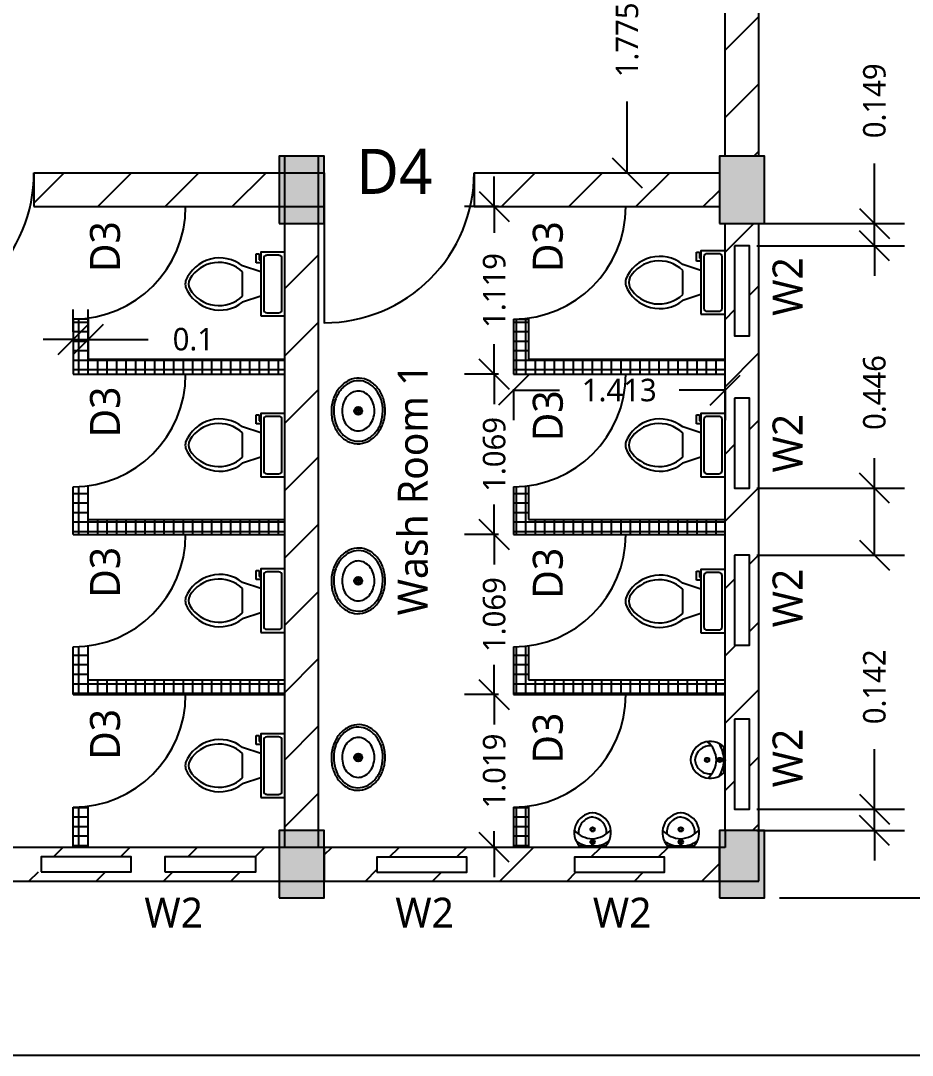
# Model space of a CAD drawing. Header units: metres. Extents: x 22814 to 23003, y 12423 to 12493.
# Drawn here: x 22845.45 to 22851.4, y 12460.48 to 12467.38 of the extents above; entities that cross this region are included whole.
import ezdxf

# ---------------------------------------------------------------- set-up
doc = ezdxf.new("R2010")
doc.units = ezdxf.units.M
doc.header["$PDMODE"] = 2
for name, color, linetype in [('Column', 240, 'Continuous'), ('Column hatch', 1, 'Continuous'), ('Door', 3, 'Continuous'), ('Window', 50, 'Continuous')]:
    doc.layers.add(name, color=color, linetype=linetype)
doc.styles.add('Annotative', font='Microsoft YaHei Light.ttf')
doc.dimstyles.new('Dim 2', dxfattribs={"dimtxt": 0.15, "dimasz": 0.2, "dimexe": 0.2, "dimexo": 0.1, "dimgap": 0.2, "dimtad": 0, "dimdec": 3, "dimdsep": 46, "dimtxsty": 'Annotative', "dimblk": 'OBLIQUE', "dimcen": 1, "dimadec": 0, "dimazin": 0, "dimtfac": 1, "dimtdec": 3, "dimtmove": 0, "dimatfit": 3, "dimfxl": 1, "dimarcsym": 0})

# ---------------------------------------------------------------- blocks, each defined once
blk = doc.blocks.new('Toilet - top')
for p, q in [((9.5, -6), (9.5, -2)), ((-10, -8.5), (-8, -8.5)), ((-10, -9.5), (-10, -8.5)), ((-7, -9.5), (-10, -9.5)), ((-8, -8.5), (-8, -8)), ((-7, -8), (-7, -9.5)), ((-4, -8), (-6, -14)), ((4, -8), (6, -14)), ((4, -14), (-4, -14))]:
    blk.add_line(p, q)
blk.add_lwpolyline([(10.5, -8), (10.5, 0), (-10.5, 0), (-10.5, -8)], close=True)
for points in [[(-9.5, -2), (-9.5, -6)], [(8.5, -1), (-8.5, -1)], [(-8.5, -7), (8.5, -7)]]:
    blk.add_lwpolyline(points)
for centre, radius, start, end in [((-8.62, -1.88), 0.884, 81.8699, 188.1301), ((8.62, -1.88), 0.884, 351.8699, 98.1301), ((-8.62, -6.12), 0.884, 171.8699, 278.1301), ((8.62, -6.12), 0.884, 261.8699, 8.1301), ((3.52, -21.58), 12.17, 141.4691, 247.9714), ((4.2, -21.82), 11.33, 136.3677, 238.9468), ((-3.52, -21.58), 12.17, 292.0284, 38.5307), ((-4.2, -21.82), 11.33, 301.053, 43.6321), ((0, -27.88), 4, 245.7318, 294.2682), ((0, -29), 4, 254.8605, 285.1395)]:
    blk.add_arc(centre, radius, start, end)
blk = doc.blocks.new('Sink - Oval top')
for p, q in [((-1, 0), (1, 0)), ((0, 1), (0, -1))]:
    blk.add_line(p, q)
at = {"linetype": 'Continuous'}
for points in [[(-12.23, 0.39, 0.117634), (-11.46, -3.36, 0.104469), (-8.88, -6.8, 0.090016), (-5.08, -9.07, 0.08192), (-0.32, -10.02, 0.08192), (4.49, -9.38, 0.090016), (8.42, -7.36, 0.104469), (11.22, -4.09, 0.117634), (12.23, -0.39, 0.117634), (11.46, 3.36, 0.104469), (8.88, 6.8, 0.090016), (5.08, 9.07, 0.08192), (0.32, 10.02, 0.08192), (-4.49, 9.38, 0.090016), (-8.42, 7.36, 0.104469), (-11.22, 4.09, 0.117634)], [(-11.29, 0.16, 0.118622), (-10.52, -3.25, 0.104678), (-8.07, -6.36, 0.089562), (-4.54, -8.37, 0.081185), (-0.13, -9.15, 0.081185), (4.3, -8.49, 0.089562), (7.89, -6.58, 0.104678), (10.42, -3.55, 0.118622), (11.29, -0.16, 0.118622), (10.52, 3.25, 0.104678), (8.07, 6.36, 0.089562), (4.54, 8.37, 0.081185), (0.13, 9.15, 0.081185), (-4.3, 8.49, 0.089562), (-7.89, 6.58, 0.104678), (-10.42, 3.55, 0.118622)], [(-7.42, 0.08, 0.118283), (-6.91, -2.17, 0.104607), (-5.29, -4.21, 0.089718), (-2.97, -5.53, 0.081436), (-0.07, -6.04, 0.081436), (2.84, -5.59, 0.089718), (5.2, -4.33, 0.104607), (6.86, -2.32, 0.118283), (7.42, -0.08, 0.118283), (6.91, 2.17, 0.104607), (5.29, 4.21, 0.089718), (2.97, 5.53, 0.081436), (0.07, 6.04, 0.081436), (-2.84, 5.59, 0.089718), (-5.2, 4.33, 0.104607), (-6.86, 2.32, 0.118283)]]:
    blk.add_lwpolyline(points, format="xyb", close=True, dxfattribs=at)
for radius in [1.5, 1]:
    blk.add_circle((0, 0), radius)
blk = doc.blocks.new('A$C317801B0')
for p, q in [((0.0505, 0.3099), (0.1601, 0.3099)), ((0.167, 0.2996), (0.167, 0.2915)), ((0.1731, 0.2996), (0.1731, 0.2916)), ((0.1808, 0.3099), (0.2905, 0.3099)), ((0.167, 0.2514), (0.167, 0.2397)), ((0.1731, 0.2513), (0.1731, 0.2399))]:
    blk.add_line(p, q)
for centre, radius in [((0.1705, 0.2715), 0.0203), ((0.1705, 0.3099), 0.0103), ((0.1705, 0.2715), 0.0103), ((0.1705, 0.1541), 0.0203), ((0.1705, 0.1541), 0.0143)]:
    blk.add_circle(centre, radius)
for centre, radius, start, end in [((0.1839, 0.1833), 0.1839, 136.51674, 265.29297), ((0.1789, 0.0078), 0.3022, 93.56524, 122.03941), ((0.157, 0.1833), 0.1839, 274.70703, 43.48326), ((0.1664, 0.0088), 0.3011, 59.19826, 87.25301), ((0.1789, 0.0078), 0.2322, 91.60377, 139.73716), ((0.1839, 0.1833), 0.1439, 175.68344, 265.29297), ((0.157, 0.1833), 0.1439, 274.70703, 5.52965), ((0.1659, 0.0078), 0.2322, 41.68292, 88.39623), ((0.1705, 0.0199), 0.02, 265.29297, 274.70703)]:
    blk.add_arc(centre, radius, start, end)
blk = doc.blocks.new('_Oblique')
at = {"color": 0, "linetype": 'ByBlock', "lineweight": -2}
blk.add_line((-0.5, -0.5), (0.5, 0.5), dxfattribs=at)
blk = doc.blocks.new('*D170')
at = {"color": 0, "lineweight": -2, "transparency": 16777216}
for p, q in [((22848.6134, 12466.1377), (22848.6134, 12466.3377)), ((22848.6408, 12466.1377), (22848.4134, 12466.1377)), ((22848.6134, 12466.1377), (22848.6134, 12465.9618)), ((22848.6134, 12465.0189), (22848.6134, 12465.1947)), ((22848.6408, 12465.0189), (22848.4134, 12465.0189)), ((22848.6134, 12465.0189), (22848.6134, 12464.8189))]:
    blk.add_line(p, q, dxfattribs=at)
at = {"layer": 'Defpoints', "color": 0, "transparency": 16777216}
for p in [(22848.6134, 12466.1377), (22848.7408, 12466.1377), (22848.7408, 12465.0189)]:
    blk.add_point(p, dxfattribs=at)
at = {"color": 0, "lineweight": -2, "transparency": 16777216, "xscale": 0.2, "yscale": 0.2, "zscale": 0.2}
for p, rotation in [((22848.6134, 12466.1377), 270), ((22848.6134, 12465.0189), 90)]:
    blk.add_blockref('_Oblique', p, dxfattribs=dict(at, rotation=rotation))
at = {"color": 0, "transparency": 16777216, "insert": (22848.6134, 12465.5783), "char_height": 0.15, "attachment_point": 5, "rotation": 90, "style": 'Annotative'}
blk.add_mtext('1.119', dxfattribs=at)
blk = doc.blocks.new('*D172')
at = {"color": 0, "lineweight": -2, "transparency": 16777216}
for p, q in [((22848.7408, 12464.9189), (22848.7408, 12464.7126)), ((22848.7408, 12464.9126), (22849.048, 12464.9126)), ((22850.1533, 12464.9126), (22849.8461, 12464.9126)), ((22850.1533, 12464.9189), (22850.1533, 12464.7126))]:
    blk.add_line(p, q, dxfattribs=at)
at = {"layer": 'Defpoints', "color": 0, "transparency": 16777216}
for p in [(22848.7408, 12465.0189), (22850.1533, 12465.0189), (22850.1533, 12464.9126)]:
    blk.add_point(p, dxfattribs=at)
at = {"color": 0, "lineweight": -2, "transparency": 16777216, "xscale": 0.2, "yscale": 0.2, "zscale": 0.2, "rotation": 180}
blk.add_blockref('_Oblique', (22848.7408, 12464.9126), dxfattribs=at)
at = {"color": 0, "lineweight": -2, "transparency": 16777216, "xscale": 0.2, "yscale": 0.2, "zscale": 0.2}
blk.add_blockref('_Oblique', (22850.1533, 12464.9126), dxfattribs=at)
at = {"color": 0, "transparency": 16777216, "insert": (22849.4471, 12464.9126), "char_height": 0.15, "attachment_point": 5, "style": 'Annotative'}
blk.add_mtext('1.413', dxfattribs=at)
blk = doc.blocks.new('*D173')
at = {"color": 0, "lineweight": -2, "transparency": 16777216}
for p, q in [((22848.6134, 12465.0189), (22848.6134, 12465.2189)), ((22848.6408, 12465.0189), (22848.4134, 12465.0189)), ((22848.6134, 12465.0189), (22848.6134, 12464.9021)), ((22848.6134, 12463.9502), (22848.6134, 12464.067)), ((22848.6408, 12463.9502), (22848.4134, 12463.9502)), ((22848.6134, 12463.9502), (22848.6134, 12463.7502))]:
    blk.add_line(p, q, dxfattribs=at)
at = {"layer": 'Defpoints', "color": 0, "transparency": 16777216}
for p in [(22848.6134, 12465.0189), (22848.7408, 12465.0189), (22848.7408, 12463.9502)]:
    blk.add_point(p, dxfattribs=at)
at = {"color": 0, "lineweight": -2, "transparency": 16777216, "xscale": 0.2, "yscale": 0.2, "zscale": 0.2}
for p, rotation in [((22848.6134, 12465.0189), 270), ((22848.6134, 12463.9502), 90)]:
    blk.add_blockref('_Oblique', p, dxfattribs=dict(at, rotation=rotation))
at = {"color": 0, "transparency": 16777216, "insert": (22848.6134, 12464.4845), "char_height": 0.15, "attachment_point": 5, "rotation": 90, "style": 'Annotative'}
blk.add_mtext('1.069', dxfattribs=at)
blk = doc.blocks.new('*D174')
at = {"color": 0, "lineweight": -2, "transparency": 16777216}
for p, q in [((22848.6134, 12463.9502), (22848.6134, 12464.1502)), ((22848.6408, 12463.9502), (22848.4134, 12463.9502)), ((22848.6134, 12463.9502), (22848.6134, 12463.8333)), ((22848.6134, 12462.8814), (22848.6134, 12462.9982)), ((22848.6408, 12462.8814), (22848.4134, 12462.8814)), ((22848.6134, 12462.8814), (22848.6134, 12462.6814))]:
    blk.add_line(p, q, dxfattribs=at)
at = {"layer": 'Defpoints', "color": 0, "transparency": 16777216}
for p in [(22848.6134, 12463.9502), (22848.7408, 12463.9502), (22848.7408, 12462.8814)]:
    blk.add_point(p, dxfattribs=at)
at = {"color": 0, "lineweight": -2, "transparency": 16777216, "xscale": 0.2, "yscale": 0.2, "zscale": 0.2}
for p, rotation in [((22848.6134, 12463.9502), 270), ((22848.6134, 12462.8814), 90)]:
    blk.add_blockref('_Oblique', p, dxfattribs=dict(at, rotation=rotation))
at = {"color": 0, "transparency": 16777216, "insert": (22848.6134, 12463.4158), "char_height": 0.15, "attachment_point": 5, "rotation": 90, "style": 'Annotative'}
blk.add_mtext('1.069', dxfattribs=at)
blk = doc.blocks.new('*D175')
at = {"color": 0, "lineweight": -2, "transparency": 16777216}
for p, q in [((22848.6134, 12462.8814), (22848.6134, 12463.0814)), ((22848.6408, 12462.8814), (22848.4134, 12462.8814)), ((22848.6134, 12462.8814), (22848.6134, 12462.7726)), ((22848.6134, 12461.8627), (22848.6134, 12461.9715)), ((22848.6408, 12461.8627), (22848.4134, 12461.8627)), ((22848.6134, 12461.8627), (22848.6134, 12461.6627))]:
    blk.add_line(p, q, dxfattribs=at)
at = {"layer": 'Defpoints', "color": 0, "transparency": 16777216}
for p in [(22848.6134, 12462.8814), (22848.7408, 12462.8814), (22848.7408, 12461.8627)]:
    blk.add_point(p, dxfattribs=at)
at = {"color": 0, "lineweight": -2, "transparency": 16777216, "xscale": 0.2, "yscale": 0.2, "zscale": 0.2}
for p, rotation in [((22848.6134, 12462.8814), 270), ((22848.6134, 12461.8627), 90)]:
    blk.add_blockref('_Oblique', p, dxfattribs=dict(at, rotation=rotation))
at = {"color": 0, "transparency": 16777216, "insert": (22848.6134, 12462.372), "char_height": 0.15, "attachment_point": 5, "rotation": 90, "style": 'Annotative'}
blk.add_mtext('1.019', dxfattribs=at)
blk = doc.blocks.new('*D189')
at = {"color": 0, "lineweight": -2, "transparency": 16777216}
for p, q in [((22849.4998, 12468.1377), (22849.4998, 12467.6619)), ((22849.5998, 12468.1377), (22849.6998, 12468.1377)), ((22849.4998, 12466.3627), (22849.4998, 12466.8384)), ((22849.5998, 12466.3627), (22849.6998, 12466.3627))]:
    blk.add_line(p, q, dxfattribs=at)
at = {"layer": 'Defpoints', "color": 0, "transparency": 16777216}
for p in [(22849.4998, 12468.1377), (22849.4998, 12466.3627), (22849.4998, 12466.3627)]:
    blk.add_point(p, dxfattribs=at)
at = {"color": 0, "lineweight": -2, "transparency": 16777216, "xscale": 0.2, "yscale": 0.2, "zscale": 0.2}
for p, rotation in [((22849.4998, 12468.1377), 90), ((22849.4998, 12466.3627), 270)]:
    blk.add_blockref('_Oblique', p, dxfattribs=dict(at, rotation=rotation))
at = {"color": 0, "transparency": 16777216, "insert": (22849.4998, 12467.2502), "char_height": 0.15, "attachment_point": 5, "rotation": 90, "style": 'Annotative'}
blk.add_mtext('1.775', dxfattribs=at)
blk = doc.blocks.new('*D191')
at = {"color": 0, "lineweight": -2, "transparency": 16777216}
for p, q in [((22851.1509, 12466.0252), (22851.1509, 12466.4252)), ((22850.3658, 12466.0252), (22851.3509, 12466.0252)), ((22851.1509, 12465.8758), (22851.1509, 12466.0252)), ((22850.3661, 12465.8758), (22851.3509, 12465.8758)), ((22851.1509, 12465.8758), (22851.1509, 12465.6758))]:
    blk.add_line(p, q, dxfattribs=at)
at = {"layer": 'Defpoints', "color": 0, "transparency": 16777216}
for p in [(22850.2658, 12466.0252), (22851.1509, 12466.0252), (22850.2661, 12465.8758)]:
    blk.add_point(p, dxfattribs=at)
at = {"color": 0, "lineweight": -2, "transparency": 16777216, "xscale": 0.2, "yscale": 0.2, "zscale": 0.2}
for p, rotation in [((22851.1509, 12466.0252), 270), ((22851.1509, 12465.8758), 90)]:
    blk.add_blockref('_Oblique', p, dxfattribs=dict(at, rotation=rotation))
at = {"color": 0, "transparency": 16777216, "insert": (22851.1509, 12466.8438), "char_height": 0.15, "attachment_point": 5, "rotation": 90, "style": 'Annotative'}
blk.add_mtext('0.149', dxfattribs=at)
blk = doc.blocks.new('*D193')
at = {"color": 0, "lineweight": -2, "transparency": 16777216}
for p, q in [((22850.5158, 12475.9752), (22852.0659, 12475.9752)), ((22851.8659, 12475.9752), (22851.8659, 12469.1687)), ((22851.8659, 12461.5252), (22851.8659, 12468.3316)), ((22850.5158, 12461.5252), (22852.0659, 12461.5252))]:
    blk.add_line(p, q, dxfattribs=at)
at = {"layer": 'Defpoints', "color": 0, "transparency": 16777216}
for p in [(22850.4158, 12475.9752), (22850.4158, 12461.5252), (22851.8659, 12461.5252)]:
    blk.add_point(p, dxfattribs=at)
at = {"color": 0, "lineweight": -2, "transparency": 16777216, "xscale": 0.2, "yscale": 0.2, "zscale": 0.2}
for p, rotation in [((22851.8659, 12475.9752), 90), ((22851.8659, 12461.5252), 270)]:
    blk.add_blockref('_Oblique', p, dxfattribs=dict(at, rotation=rotation))
at = {"color": 0, "transparency": 16777216, "insert": (22851.8659, 12468.7502), "char_height": 0.15, "attachment_point": 5, "rotation": 90, "style": 'Annotative'}
blk.add_mtext('14.45', dxfattribs=at)
blk = doc.blocks.new('*D194')
at = {"color": 0, "lineweight": -2, "transparency": 16777216}
for p, q in [((22851.1509, 12464.2589), (22851.1509, 12464.4589)), ((22850.3661, 12464.2589), (22851.3509, 12464.2589)), ((22851.1509, 12463.8125), (22851.1509, 12464.2589)), ((22850.3661, 12463.8125), (22851.3509, 12463.8125))]:
    blk.add_line(p, q, dxfattribs=at)
at = {"layer": 'Defpoints', "color": 0, "transparency": 16777216}
for p in [(22850.2661, 12464.2589), (22851.1509, 12464.2589), (22850.2661, 12463.8125)]:
    blk.add_point(p, dxfattribs=at)
at = {"color": 0, "lineweight": -2, "transparency": 16777216, "xscale": 0.2, "yscale": 0.2, "zscale": 0.2}
for p, rotation in [((22851.1509, 12464.2589), 90), ((22851.1509, 12463.8125), 270)]:
    blk.add_blockref('_Oblique', p, dxfattribs=dict(at, rotation=rotation))
at = {"color": 0, "transparency": 16777216, "insert": (22851.1509, 12464.8974), "char_height": 0.15, "attachment_point": 5, "rotation": 90, "style": 'Annotative'}
blk.add_mtext('0.446', dxfattribs=at)
blk = doc.blocks.new('*D195')
at = {"color": 0, "lineweight": -2, "transparency": 16777216}
for p, q in [((22851.1509, 12462.1176), (22851.1509, 12462.5176)), ((22850.3661, 12462.1176), (22851.3509, 12462.1176)), ((22851.1509, 12461.9752), (22851.1509, 12462.1176)), ((22850.3661, 12461.9752), (22851.3509, 12461.9752)), ((22851.1509, 12461.9752), (22851.1509, 12461.7752))]:
    blk.add_line(p, q, dxfattribs=at)
at = {"layer": 'Defpoints', "color": 0, "transparency": 16777216}
for p in [(22850.2661, 12462.1176), (22851.1509, 12462.1176), (22850.2661, 12461.9752)]:
    blk.add_point(p, dxfattribs=at)
at = {"color": 0, "lineweight": -2, "transparency": 16777216, "xscale": 0.2, "yscale": 0.2, "zscale": 0.2}
for p, rotation in [((22851.1509, 12462.1176), 270), ((22851.1509, 12461.9752), 90)]:
    blk.add_blockref('_Oblique', p, dxfattribs=dict(at, rotation=rotation))
at = {"color": 0, "transparency": 16777216, "insert": (22851.1509, 12462.934), "char_height": 0.15, "attachment_point": 5, "rotation": 90, "style": 'Annotative'}
blk.add_mtext('0.142', dxfattribs=at)
blk = doc.blocks.new('*D200')
at = {"color": 0, "lineweight": -2, "transparency": 16777216}
for p, q in [((22845.8033, 12465.3033), (22845.8033, 12465.4519)), ((22845.9033, 12465.3033), (22845.9033, 12465.4519)), ((22845.8033, 12465.2519), (22845.6033, 12465.2519)), ((22845.8033, 12465.2519), (22845.9033, 12465.2519)), ((22845.9033, 12465.2519), (22846.3033, 12465.2519))]:
    blk.add_line(p, q, dxfattribs=at)
at = {"layer": 'Defpoints', "color": 0, "transparency": 16777216}
for p in [(22845.9033, 12465.2519), (22845.8033, 12465.2033), (22845.9033, 12465.2033)]:
    blk.add_point(p, dxfattribs=at)
at = {"color": 0, "lineweight": -2, "transparency": 16777216, "xscale": 0.2, "yscale": 0.2, "zscale": 0.2}
blk.add_blockref('_Oblique', (22845.8033, 12465.2519), dxfattribs=at)
at = {"color": 0, "lineweight": -2, "transparency": 16777216, "xscale": 0.2, "yscale": 0.2, "zscale": 0.2, "rotation": 180}
blk.add_blockref('_Oblique', (22845.9033, 12465.2519), dxfattribs=at)
at = {"color": 0, "transparency": 16777216, "insert": (22846.6048, 12465.2519), "char_height": 0.15, "attachment_point": 5, "style": 'Annotative'}
blk.add_mtext('0.1', dxfattribs=at)

msp = doc.modelspace()

# ---------------------------------------------------------------- hatches: boundary and pattern name
h = msp.add_hatch()
h.set_pattern_fill('ANSI31', color=0, scale=0.1)
h.paths.add_polyline_path([(22841.5658, 12466.0252), (22841.3408, 12466.0252), (22841.3408, 12462.8627), (22841.3408, 12461.9752), (22841.5658, 12461.9752)])
h.paths.add_polyline_path([(22850.3783, 12471.0252), (22850.1533, 12471.0252), (22850.1533, 12466.4752), (22850.3783, 12466.4752)])
h.paths.add_polyline_path([(22850.2161, 12468.7316), (22850.2161, 12470.5316), (22850.3161, 12470.5316), (22850.3161, 12468.7316)], flags=16)
h.paths.add_polyline_path([(22847.4783, 12471.3627), (22847.4783, 12471.1377), (22850.1158, 12471.1377), (22850.1158, 12471.3627)])
h.paths.add_polyline_path([(22845.5408, 12471.3627), (22845.5408, 12471.1377), (22847.1783, 12471.1377), (22847.1783, 12471.3627)])
h.paths.add_polyline_path([(22850.1533, 12471.4752), (22850.3783, 12471.4752), (22850.3783, 12475.4989), (22850.3783, 12475.5252), (22850.1533, 12475.5252), (22850.1533, 12475.4989)])
h.paths.add_polyline_path([(22850.2136, 12472.5858), (22850.2136, 12474.3858), (22850.3136, 12474.3858), (22850.3136, 12472.5858)], flags=16)
h.paths.add_polyline_path([(22847.4783, 12475.8627), (22847.4783, 12475.6377), (22850.1158, 12475.6377), (22850.1158, 12475.8627)])
h.paths.add_polyline_path([(22849.6971, 12475.7002), (22847.8971, 12475.7002), (22847.8971, 12475.8002), (22849.6971, 12475.8002)], flags=16)
h.paths.add_polyline_path([(22847.1783, 12475.6377), (22847.1783, 12475.8627), (22844.5408, 12475.8627), (22844.5408, 12475.6377)])
h.paths.add_polyline_path([(22846.7596, 12475.7002), (22844.9596, 12475.7002), (22844.9596, 12475.8002), (22846.7596, 12475.8002)], flags=16)
h.paths.add_polyline_path([(22844.2783, 12471.4752), (22844.5033, 12471.4752), (22844.5033, 12475.5252), (22844.2783, 12475.5252)])
h = msp.add_hatch()
h.set_pattern_fill('NET', color=0, scale=0.02)
h.paths.add_polyline_path([(22846.2533, 12470.1427, -0.025047), (22846.1533, 12470.1377), (22846.1533, 12468.1377), (22850.1533, 12468.1377), (22850.1533, 12468.2377), (22846.2533, 12468.2377)])
h.paths.add_polyline_path([(22848.8408, 12465.3877), (22848.7408, 12465.3877), (22848.7408, 12465.0189), (22850.1533, 12465.0189), (22850.1533, 12465.1189), (22848.8408, 12465.1189)])
h.paths.add_polyline_path([(22848.8408, 12464.2756, -0.033445), (22848.7408, 12464.2689), (22848.7408, 12463.9502), (22850.1533, 12463.9502), (22850.1533, 12464.0502), (22848.8408, 12464.0502)])
h.paths.add_polyline_path([(22848.8408, 12463.2068, -0.033445), (22848.7408, 12463.2002), (22848.7408, 12462.8814), (22850.1533, 12462.8814), (22850.1533, 12462.9814), (22848.8408, 12462.9814)])
h.paths.add_polyline_path([(22845.9033, 12462.1381, -0.033445), (22845.8033, 12462.1314), (22845.8033, 12461.8627), (22845.9033, 12461.8627)])
h.paths.add_polyline_path([(22848.8408, 12462.1381, -0.033445), (22848.7408, 12462.1314), (22848.7408, 12461.8627), (22848.8408, 12461.8627)])
h.paths.add_polyline_path([(22847.2158, 12462.9814), (22845.9033, 12462.9814), (22845.9033, 12463.2068, -0.033445), (22845.8033, 12463.2002), (22845.8033, 12462.8814), (22847.2158, 12462.8814)])
h.paths.add_polyline_path([(22847.2158, 12464.0502), (22845.9033, 12464.0502), (22845.9033, 12464.2756, -0.033445), (22845.8033, 12464.2689), (22845.8033, 12463.9502), (22847.2158, 12463.9502)])
h.paths.add_polyline_path([(22847.2158, 12465.1189), (22845.9033, 12465.1189), (22845.9033, 12465.3877), (22845.8033, 12465.3877), (22845.8033, 12465.0189), (22847.2158, 12465.0189)])
h.paths.add_polyline_path([(22835.6283, 12466.0252), (22835.5283, 12466.0252), (22835.5283, 12461.9752), (22835.6283, 12461.9752)])
h = msp.add_hatch()
h.set_pattern_fill('ANSI31', color=0, scale=0.1)
h.paths.add_polyline_path([(22841.6033, 12461.8627), (22841.6033, 12461.6377), (22844.2408, 12461.6377), (22844.2408, 12461.8627)])
h.paths.add_polyline_path([(22842.0221, 12461.8002), (22843.8221, 12461.8002), (22843.8221, 12461.7002), (22842.0221, 12461.7002)], flags=16)
h.paths.add_polyline_path([(22844.5033, 12466.0252), (22844.2783, 12466.0252), (22844.2783, 12461.9752), (22844.5033, 12461.9752)])
h.paths.add_polyline_path([(22842.6033, 12466.3627), (22842.6033, 12466.1377), (22844.2408, 12466.1377), (22844.2408, 12466.3627)])
h.paths.add_polyline_path([(22845.1919, 12461.7003), (22844.5919, 12461.7003), (22844.5919, 12461.8003), (22845.1919, 12461.8003)], flags=16)
h.paths.add_polyline_path([(22847.4408, 12466.0252), (22847.2158, 12466.0252), (22847.2158, 12461.9752), (22847.4408, 12461.9752)])
h.paths.add_polyline_path([(22850.1158, 12461.6377), (22850.1158, 12461.8627), (22847.4783, 12461.8627), (22847.4783, 12461.6377)])
h.paths.add_polyline_path([(22847.8304, 12461.7962), (22848.4304, 12461.7962), (22848.4304, 12461.6962), (22847.8304, 12461.6962)], flags=16)
h.paths.add_polyline_path([(22849.1492, 12461.7962), (22849.7492, 12461.7962), (22849.7492, 12461.6962), (22849.1492, 12461.6962)], flags=16)
h.paths.add_polyline_path([(22850.3783, 12466.0252), (22850.1533, 12466.0252), (22850.1533, 12461.9752), (22850.3783, 12461.9752)])
h.paths.add_polyline_path([(22850.2161, 12463.2125), (22850.2161, 12463.8125), (22850.3161, 12463.8125), (22850.3161, 12463.2125)], flags=16)
h.paths.add_polyline_path([(22850.3158, 12462.7176), (22850.3158, 12462.1176), (22850.2158, 12462.1176), (22850.2158, 12462.7176)], flags=16)
h.paths.add_polyline_path([(22850.2161, 12464.2589), (22850.2161, 12464.8589), (22850.3161, 12464.8589), (22850.3161, 12464.2589)], flags=16)
h.paths.add_polyline_path([(22850.2161, 12465.2758), (22850.2161, 12465.8758), (22850.3161, 12465.8758), (22850.3161, 12465.2758)], flags=16)
h.paths.add_polyline_path([(22845.5408, 12466.3627), (22845.5408, 12466.1377), (22847.1783, 12466.1377), (22847.1783, 12466.3627)])
h.paths.add_polyline_path([(22850.1158, 12466.1377), (22850.1158, 12466.3627), (22848.4783, 12466.3627), (22848.4783, 12466.1377)])
h.paths.add_polyline_path([(22845.5892, 12461.7003), (22845.5892, 12461.8003), (22846.1892, 12461.8003), (22846.1892, 12461.7003)])
h.paths.add_polyline_path([(22845.5892, 12461.7003), (22845.5892, 12461.8003), (22845.1919, 12461.8003), (22845.1919, 12461.7003)])
h.paths.add_polyline_path([(22846.4218, 12461.7003), (22846.4218, 12461.8003), (22847.0218, 12461.8003), (22847.0218, 12461.7003)])
h.paths.add_polyline_path([(22847.1783, 12461.6377), (22847.1783, 12461.8627), (22844.5408, 12461.8627), (22844.5408, 12461.6377)])
at = {"layer": 'Column'}
h = msp.add_hatch(color=256, dxfattribs=at)
h.dxf.hatch_style = 1
h.paths.add_polyline_path([(22826.9158, 12466.4752), (22826.6158, 12466.4752), (22826.6158, 12466.0252), (22826.9158, 12466.0252)])
h.paths.add_polyline_path([(22829.8533, 12466.4752), (22829.5533, 12466.4752), (22829.5533, 12466.2502), (22829.8533, 12466.2502)])
h.paths.add_polyline_path([(22829.8533, 12466.2502), (22829.5533, 12466.2502), (22829.5533, 12466.0252), (22829.8533, 12466.0252)])
h.paths.add_polyline_path([(22832.7908, 12466.4752), (22832.4908, 12466.4752), (22832.4908, 12466.2502), (22832.7908, 12466.2502)])
h.paths.add_polyline_path([(22832.7908, 12466.2502), (22832.4908, 12466.2502), (22832.4908, 12466.0252), (22832.7908, 12466.0252)])
h.paths.add_polyline_path([(22835.7283, 12466.4752), (22835.4283, 12466.4752), (22835.4283, 12466.2502), (22835.7283, 12466.2502)])
h.paths.add_polyline_path([(22835.7283, 12466.2502), (22835.4283, 12466.2502), (22835.4283, 12466.0252), (22835.7283, 12466.0252)])
h.paths.add_polyline_path([(22838.6658, 12466.4752), (22838.3658, 12466.4752), (22838.3658, 12466.2502), (22838.6658, 12466.2502)])
h.paths.add_polyline_path([(22838.6658, 12466.2502), (22838.3658, 12466.2502), (22838.3658, 12466.0252), (22838.6658, 12466.0252)])
h.paths.add_polyline_path([(22841.6033, 12466.4752), (22841.3033, 12466.4752), (22841.3033, 12466.2502), (22841.6033, 12466.2502)])
h.paths.add_polyline_path([(22841.6033, 12466.2502), (22841.3033, 12466.2502), (22841.3033, 12466.0252), (22841.6033, 12466.0252)])
h.paths.add_polyline_path([(22844.5408, 12466.4752), (22844.2408, 12466.4752), (22844.2408, 12466.2502), (22844.5408, 12466.2502)])
h.paths.add_polyline_path([(22844.5408, 12466.2502), (22844.2408, 12466.2502), (22844.2408, 12466.0252), (22844.5408, 12466.0252)])
h.paths.add_polyline_path([(22847.4783, 12466.4752), (22847.1783, 12466.4752), (22847.1783, 12466.2502), (22847.4783, 12466.2502)])
h.paths.add_polyline_path([(22847.4783, 12466.2502), (22847.1783, 12466.2502), (22847.1783, 12466.0252), (22847.4783, 12466.0252)])
h.paths.add_polyline_path([(22850.4158, 12466.4752), (22850.1158, 12466.4752), (22850.1158, 12466.0252), (22850.4158, 12466.0252)])
h.paths.add_polyline_path([(22850.4158, 12461.9752), (22850.1158, 12461.9752), (22850.1158, 12461.5252), (22850.4158, 12461.5252)])
h.paths.add_polyline_path([(22847.4783, 12461.7502), (22847.1783, 12461.7502), (22847.1783, 12461.5252), (22847.4783, 12461.5252)])
h.paths.add_polyline_path([(22847.4783, 12461.9752), (22847.1783, 12461.9752), (22847.1783, 12461.7502), (22847.4783, 12461.7502)])
h.paths.add_polyline_path([(22844.5408, 12461.7502), (22844.2408, 12461.7502), (22844.2408, 12461.5252), (22844.5408, 12461.5252)])
h.paths.add_polyline_path([(22844.5408, 12461.9752), (22844.2408, 12461.9752), (22844.2408, 12461.7502), (22844.5408, 12461.7502)])
h.paths.add_polyline_path([(22841.6033, 12461.7502), (22841.3033, 12461.7502), (22841.3033, 12461.5252), (22841.6033, 12461.5252)])
h.paths.add_polyline_path([(22841.6033, 12461.9752), (22841.3033, 12461.9752), (22841.3033, 12461.7502), (22841.6033, 12461.7502)])
h.paths.add_polyline_path([(22838.6658, 12461.7502), (22838.3658, 12461.7502), (22838.3658, 12461.5252), (22838.6658, 12461.5252)])
h.paths.add_polyline_path([(22838.6658, 12461.9752), (22838.3658, 12461.9752), (22838.3658, 12461.7502), (22838.6658, 12461.7502)])
h.paths.add_polyline_path([(22835.7283, 12461.7502), (22835.4283, 12461.7502), (22835.4283, 12461.5252), (22835.7283, 12461.5252)])
h.paths.add_polyline_path([(22835.7283, 12461.9752), (22835.4283, 12461.9752), (22835.4283, 12461.7502), (22835.7283, 12461.7502)])
h.paths.add_polyline_path([(22832.7908, 12461.9752), (22832.4908, 12461.9752), (22832.4908, 12461.7502), (22832.7908, 12461.7502)])
h.paths.add_polyline_path([(22832.7908, 12461.7502), (22832.4908, 12461.7502), (22832.4908, 12461.5252), (22832.7908, 12461.5252)])
h.paths.add_polyline_path([(22829.8533, 12461.7502), (22829.5533, 12461.7502), (22829.5533, 12461.5252), (22829.8533, 12461.5252)])
h.paths.add_polyline_path([(22829.8533, 12461.9752), (22829.5533, 12461.9752), (22829.5533, 12461.7502), (22829.8533, 12461.7502)])
h.paths.add_polyline_path([(22826.9158, 12461.9752), (22826.6158, 12461.9752), (22826.6158, 12461.5252), (22826.9158, 12461.5252)])

# ---------------------------------------------------------------- linework, layer by layer
for p, q in [((22850.1533, 12466.4752), (22850.1533, 12471.0252)), ((22850.3783, 12466.4752), (22850.3783, 12471.0252)), ((22847.2158, 12461.8627), (22847.2158, 12466.4752)), ((22847.4408, 12461.8627), (22847.4408, 12466.4752)), ((22845.5408, 12466.3627), (22847.4783, 12466.3627)), ((22845.5408, 12466.3627), (22845.5408, 12466.1377)), ((22848.4783, 12466.3627), (22850.1158, 12466.3627)), ((22848.4783, 12466.3627), (22848.4783, 12466.1377)), ((22845.5408, 12466.1377), (22847.4783, 12466.1377)), ((22848.4783, 12466.1377), (22850.1158, 12466.1377)), ((22850.1533, 12461.9752), (22850.1533, 12466.0252)), ((22850.3783, 12461.9752), (22850.3783, 12466.0252)), ((22845.9033, 12465.3877), (22845.8033, 12465.3877)), ((22845.8033, 12465.3877), (22845.8033, 12465.0189)), ((22845.9033, 12465.3877), (22845.9033, 12465.1189)), ((22848.7408, 12465.3877), (22848.7408, 12465.0189)), ((22848.7408, 12465.3877), (22848.8408, 12465.3877)), ((22848.8408, 12465.3943), (22848.8408, 12465.1189)), ((22845.9033, 12465.1189), (22847.2158, 12465.1189)), ((22848.8408, 12465.1189), (22850.1533, 12465.1189)), ((22845.8033, 12465.0189), (22847.2158, 12465.0189)), ((22848.7408, 12465.0189), (22850.1533, 12465.0189)), ((22845.8033, 12463.9502), (22845.8033, 12464.2689)), ((22845.9033, 12464.0502), (22845.9033, 12464.2756)), ((22848.7408, 12464.2689), (22848.7408, 12463.9502)), ((22848.8408, 12464.2756), (22848.8408, 12464.0502)), ((22845.9033, 12464.0502), (22847.2158, 12464.0502)), ((22848.8408, 12464.0502), (22850.1533, 12464.0502)), ((22845.8033, 12463.9502), (22847.2158, 12463.9502)), ((22848.7408, 12463.9502), (22850.1533, 12463.9502)), ((22845.8033, 12462.8814), (22845.8033, 12463.2002)), ((22845.9033, 12462.9814), (22845.9033, 12463.2068)), ((22848.7408, 12463.2002), (22848.7408, 12462.8814)), ((22848.8408, 12463.2068), (22848.8408, 12462.9814)), ((22845.9033, 12462.9814), (22847.2158, 12462.9814)), ((22848.8408, 12462.9814), (22850.1533, 12462.9814)), ((22845.8033, 12462.8814), (22847.2158, 12462.8814)), ((22848.7408, 12462.8814), (22850.1533, 12462.8814)), ((22845.8033, 12461.8627), (22845.8033, 12462.1314)), ((22845.9033, 12461.8627), (22845.9033, 12462.1381)), ((22848.7408, 12462.1314), (22848.7408, 12461.8627)), ((22848.8408, 12462.1381), (22848.8408, 12461.8627)), ((22850.1533, 12461.9752), (22850.1533, 12461.8627)), ((22850.3783, 12461.6377), (22850.3783, 12461.9752)), ((22847.1783, 12461.8627), (22847.1783, 12461.6377)), ((22847.4783, 12461.8627), (22847.4783, 12461.6377)), ((22850.1533, 12461.8627), (22850.1158, 12461.8627)), ((22850.1158, 12461.6377), (22850.3783, 12461.6377)), ((22826.6158, 12460.4752), (22854.4158, 12460.4752))]:
    msp.add_line(p, q)
for points in [[(22844.5408, 12466.3627), (22844.5408, 12465.3627, 0.414214), (22845.5408, 12466.3627)], [(22847.4783, 12466.3627), (22847.4783, 12465.3627, 0.414214), (22848.4783, 12466.3627)]]:
    msp.add_lwpolyline(points, format="xyb")
msp.add_lwpolyline([(22850.1158, 12461.8627), (22826.9158, 12461.8627), (22826.9158, 12461.6377), (22850.1158, 12461.6377)], close=True)
for centre in [(22845.8033, 12466.1377), (22848.7408, 12466.1377), (22845.8033, 12465.0189), (22848.7408, 12465.0189), (22845.8033, 12463.9502), (22848.7408, 12463.9502), (22845.8033, 12462.8814), (22848.7408, 12462.8814)]:
    msp.add_arc(centre, 0.75, 270, 0)
at = {"layer": 'Column hatch'}
for points in [[(22847.1783, 12466.0252), (22847.4783, 12466.0252), (22847.4783, 12466.4752), (22847.1783, 12466.4752)], [(22850.1158, 12466.0252), (22850.4158, 12466.0252), (22850.4158, 12466.4752), (22850.1158, 12466.4752)], [(22847.1783, 12461.5252), (22847.4783, 12461.5252), (22847.4783, 12461.9752), (22847.1783, 12461.9752)], [(22850.1158, 12461.5252), (22850.4158, 12461.5252), (22850.4158, 12461.9752), (22850.1158, 12461.9752)]]:
    msp.add_lwpolyline(points, close=True, dxfattribs=at)
at = {"layer": 'Window'}
for points in [[(22850.2161, 12465.8758), (22850.2161, 12465.2758), (22850.3161, 12465.2758), (22850.3161, 12465.8758)], [(22850.2161, 12464.8589), (22850.2161, 12464.2589), (22850.3161, 12464.2589), (22850.3161, 12464.8589)], [(22850.2161, 12463.8125), (22850.2161, 12463.2125), (22850.3161, 12463.2125), (22850.3161, 12463.8125)], [(22850.2158, 12462.7176), (22850.2158, 12462.1176), (22850.3158, 12462.1176), (22850.3158, 12462.7176)], [(22845.5892, 12461.7003), (22846.1892, 12461.7003), (22846.1892, 12461.8003), (22845.5892, 12461.8003)], [(22846.4142, 12461.7003), (22847.0218, 12461.7003), (22847.0218, 12461.8003), (22846.4142, 12461.8003)], [(22847.8304, 12461.6962), (22848.4304, 12461.6962), (22848.4304, 12461.7962), (22847.8304, 12461.7962)], [(22849.1492, 12461.6962), (22849.7492, 12461.6962), (22849.7492, 12461.7962), (22849.1492, 12461.7962)]]:
    msp.add_lwpolyline(points, close=True, dxfattribs=at)

# ---------------------------------------------------------------- block references
at = {"rotation": 270}
for name, p, xscale, yscale, zscale in [('Toilet - top', (22847.2158, 12465.6212), 0.02015545671545811, 0.02015545671545811, 0.02015545671545811), ('Toilet - top', (22850.1533, 12465.6316), 0.02015545671545811, 0.02015545671545811, 0.02015545671545811), ('Sink - Oval top', (22847.7053, 12464.7743), 0.01789831467242267, 0.01789831467242267, 0.01789831467242267), ('Toilet - top', (22847.2158, 12464.5467), 0.02015545671545811, 0.02015545671545811, 0.02015545671545811), ('Toilet - top', (22850.1533, 12464.5467), 0.02015545671545811, 0.02015545671545811, 0.02015545671545811), ('Sink - Oval top', (22847.7053, 12463.6405), 0.01789831467242267, 0.01789831467242267, 0.01789831467242267), ('Toilet - top', (22847.2158, 12463.5088), 0.02015545671545811, 0.02015545671545811, 0.02015545671545811), ('Toilet - top', (22850.1533, 12463.5045), 0.02015545671545811, 0.02015545671545811, 0.02015545671545811), ('Sink - Oval top', (22847.7053, 12462.4624), 0.01789831467242267, 0.01789831467242267, 0.01789831467242267), ('Toilet - top', (22847.2158, 12462.4078), 0.02015545671545811, 0.02015545671545811, 0.02015545671545811)]:
    msp.add_blockref(name, p, dxfattribs=dict(at, xscale=xscale, yscale=yscale, zscale=zscale))
at = {"color": 7, "xscale": 0.7199780139024069, "yscale": 0.7199780139024069, "zscale": 0.7199780139024069}
for p, rotation in [((22849.9228, 12462.569), 270), ((22849.392, 12462.0932), 180), ((22849.9809, 12462.0932), 180)]:
    msp.add_blockref('A$C317801B0', p, dxfattribs=dict(at, rotation=rotation))

# ---------------------------------------------------------------- texts
at = {"char_height": 0.2, "attachment_point": 1, "rotation": 90, "style": 'Annotative'}
for s, insert, width in [('{\\fMicrosoft YaHei Light|b0|i0|c134|p34;W}2', (22850.4702, 12465.4092), 0.455098), ('{\\fMicrosoft YaHei Light|b0|i0|c134|p34;Wash Room} 1', (22847.9691, 12463.4106), 1.722612), ('{\\fMicrosoft YaHei Light|b0|i0|c134|p34;W}2', (22850.4702, 12464.3635), 0.455098), ('{\\fMicrosoft YaHei Light|b0|i0|c134|p34;W}2', (22850.4702, 12463.3306), 0.455098), ('{\\fMicrosoft YaHei Light|b0|i0|c134|p34;W}2', (22850.4702, 12462.2631), 0.455098)]:
    msp.add_mtext(s, dxfattribs=dict(at, insert=insert, width=width))
at = {"char_height": 0.2, "attachment_point": 1, "style": 'Annotative'}
for s, insert, width in [('{\\fMicrosoft YaHei Light|b0|i0|c134|p34;W2}', (22846.2778, 12461.5268), 0.443647), ('{\\fMicrosoft YaHei Light|b0|i0|c134|p34;W}2', (22847.9527, 12461.5268), 0.455098), ('{\\fMicrosoft YaHei Light|b0|i0|c134|p34;W}2', (22849.2713, 12461.5268), 0.455098)]:
    msp.add_mtext(s, dxfattribs=dict(at, insert=insert, width=width))
at = {"layer": 'Door', "insert": (22847.6918, 12466.5226), "char_height": 0.5, "width": 0.513745, "attachment_point": 1, "style": 'Annotative'}
msp.add_mtext('{\\fMicrosoft YaHei Light|b0|i0|c134|p34;\\H0.6x;D\\fMicrosoft YaHei Light|b0|i0|c0|p34;4\\fMicrosoft YaHei Light|b0|i0|c134|p34;\\H1.66667x; }', dxfattribs=at)
at = {"layer": 'Door', "char_height": 0.2, "width": 0.513745, "attachment_point": 1, "rotation": 90, "style": 'Annotative'}
for insert in [(22845.9151, 12465.7008), (22848.8702, 12465.7008), (22845.9151, 12464.5977), (22848.8702, 12464.5724), (22845.9151, 12463.528), (22848.8702, 12463.5221), (22845.9151, 12462.4468), (22848.8702, 12462.4217)]:
    msp.add_mtext('{\\fMicrosoft YaHei Light|b0|i0|c134|p34;D3 }', dxfattribs=dict(at, insert=insert))

# ---------------------------------------------------------------- dimensions: what is measured, and where the dimension line sits
for base, p1, p2, picture, middle in [((22851.8659, 12461.5252), (22850.4158, 12475.9752), (22850.4158, 12461.5252), '*D193', (22851.8659, 12468.7502)), ((22849.4998, 12466.3627), (22849.4998, 12468.1377), (22849.4998, 12466.3627), '*D189', (22849.4998, 12467.2502)), ((22851.1509, 12466.0252), (22850.2661, 12465.8758), (22850.2658, 12466.0252), '*D191', (22851.1509, 12466.8438)), ((22848.6134, 12466.1377), (22848.7408, 12465.0189), (22848.7408, 12466.1377), '*D170', (22848.6134, 12465.5783)), ((22848.6134, 12465.0189), (22848.7408, 12463.9502), (22848.7408, 12465.0189), '*D173', (22848.6134, 12464.4845)), ((22851.1509, 12464.2589), (22850.2661, 12463.8125), (22850.2661, 12464.2589), '*D194', (22851.1509, 12464.8974)), ((22848.6134, 12463.9502), (22848.7408, 12462.8814), (22848.7408, 12463.9502), '*D174', (22848.6134, 12463.4158)), ((22851.1509, 12462.1176), (22850.2661, 12461.9752), (22850.2661, 12462.1176), '*D195', (22851.1509, 12462.934)), ((22848.6134, 12462.8814), (22848.7408, 12461.8627), (22848.7408, 12462.8814), '*D175', (22848.6134, 12462.372))]:
    dim = msp.add_linear_dim(base=base, p1=p1, p2=p2, angle=90, dimstyle='Dim 2')
    dim.commit()
    dim.dimension.update_dxf_attribs({"geometry": picture, "text_midpoint": middle})
for base, p1, p2, picture, middle in [((22845.9033, 12465.2519), (22845.8033, 12465.2033), (22845.9033, 12465.2033), '*D200', (22846.6048, 12465.2519)), ((22850.1533335181, 12464.9126278918), (22848.7408335182, 12465.0189004744), (22850.1533335181, 12465.0189004744), '*D172', (22849.4470835181, 12464.9126278918))]:
    dim = msp.add_linear_dim(base=base, p1=p1, p2=p2, dimstyle='Dim 2')
    dim.commit()
    dim.dimension.update_dxf_attribs({"geometry": picture, "text_midpoint": middle})

doc.saveas('drawing.dxf')
